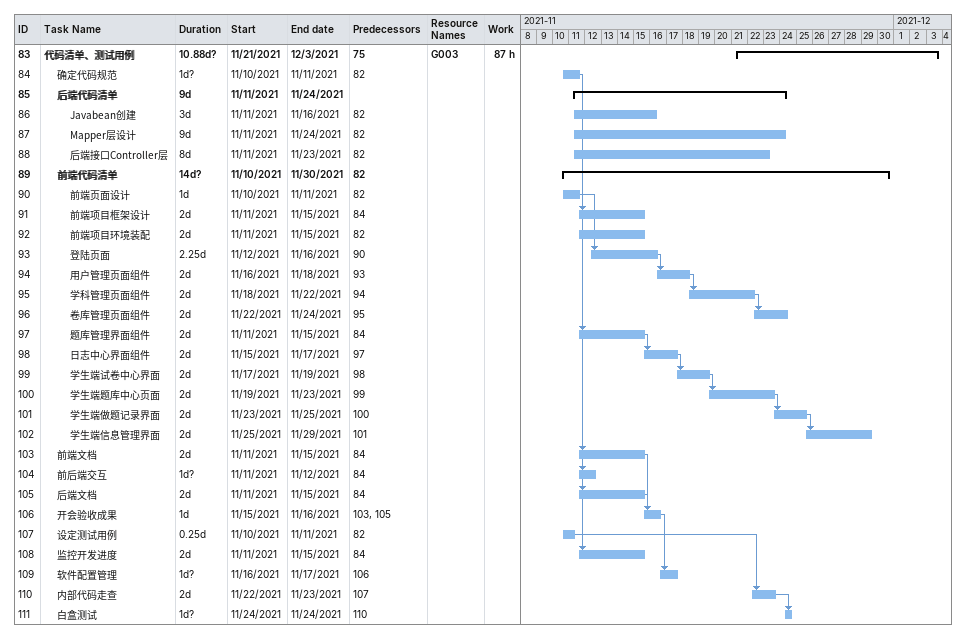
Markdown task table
| ID | Level | Task | Duration | Start | Finish | Predecessors | Resources | Work (h) |
|---|---|---|---|---|---|---|---|---|
| 83 | 1 | **代码清单、测试用例** | 10.88d? | 2021-11-21 | 2021-12-03 | 75 | G003 | 87 |
| 84 | 2 | 确定代码规范 | 1d? | 2021-11-10 | 2021-11-11 | 82 |  |  |
| 85 | 2 | **后端代码清单** | 9d | 2021-11-11 | 2021-11-24 |  |  |  |
| 86 | 3 | Javabean创建 | 3d | 2021-11-11 | 2021-11-16 | 82 |  |  |
| 87 | 3 | Mapper层设计 | 9d | 2021-11-11 | 2021-11-24 | 82 |  |  |
| 88 | 3 | 后端接口Controller层 | 8d | 2021-11-11 | 2021-11-23 | 82 |  |  |
| 89 | 2 | **前端代码清单** | 14d? | 2021-11-10 | 2021-11-30 | 82 |  |  |
| 90 | 3 | 前端页面设计 | 1d | 2021-11-10 | 2021-11-11 | 82 |  |  |
| 91 | 3 | 前端项目框架设计 | 2d | 2021-11-11 | 2021-11-15 | 84 |  |  |
| 92 | 3 | 前端项目环境装配 | 2d | 2021-11-11 | 2021-11-15 | 82 |  |  |
| 93 | 3 | 登陆页面 | 2.25d | 2021-11-12 | 2021-11-16 | 90 |  |  |
| 94 | 3 | 用户管理页面组件 | 2d | 2021-11-16 | 2021-11-18 | 93 |  |  |
| 95 | 3 | 学科管理页面组件 | 2d | 2021-11-18 | 2021-11-22 | 94 |  |  |
| 96 | 3 | 卷库管理页面组件 | 2d | 2021-11-22 | 2021-11-24 | 95 |  |  |
| 97 | 3 | 题库管理界面组件 | 2d | 2021-11-11 | 2021-11-15 | 84 |  |  |
| 98 | 3 | 日志中心界面组件 | 2d | 2021-11-15 | 2021-11-17 | 97 |  |  |
| 99 | 3 | 学生端试卷中心界面 | 2d | 2021-11-17 | 2021-11-19 | 98 |  |  |
| 100 | 3 | 学生端题库中心页面 | 2d | 2021-11-19 | 2021-11-23 | 99 |  |  |
| 101 | 3 | 学生端做题记录界面 | 2d | 2021-11-23 | 2021-11-25 | 100 |  |  |
| 102 | 3 | 学生端信息管理界面 | 2d | 2021-11-25 | 2021-11-29 | 101 |  |  |
| 103 | 2 | 前端文档 | 2d | 2021-11-11 | 2021-11-15 | 84 |  |  |
| 104 | 2 | 前后端交互 | 1d? | 2021-11-11 | 2021-11-12 | 84 |  |  |
| 105 | 2 | 后端文档 | 2d | 2021-11-11 | 2021-11-15 | 84 |  |  |
| 106 | 2 | 开会验收成果 | 1d | 2021-11-15 | 2021-11-16 | 103, 105 |  |  |
| 107 | 2 | 设定测试用例 | 0.25d | 2021-11-10 | 2021-11-11 | 82 |  |  |
| 108 | 2 | 监控开发进度 | 2d | 2021-11-11 | 2021-11-15 | 84 |  |  |
| 109 | 2 | 软件配置管理 | 1d? | 2021-11-16 | 2021-11-17 | 106 |  |  |
| 110 | 2 | 内部代码走查 | 2d | 2021-11-22 | 2021-11-23 | 107 |  |  |
| 111 | 2 | 白盒测试 | 1d? | 2021-11-24 | 2021-11-24 | 110 |  |  |
